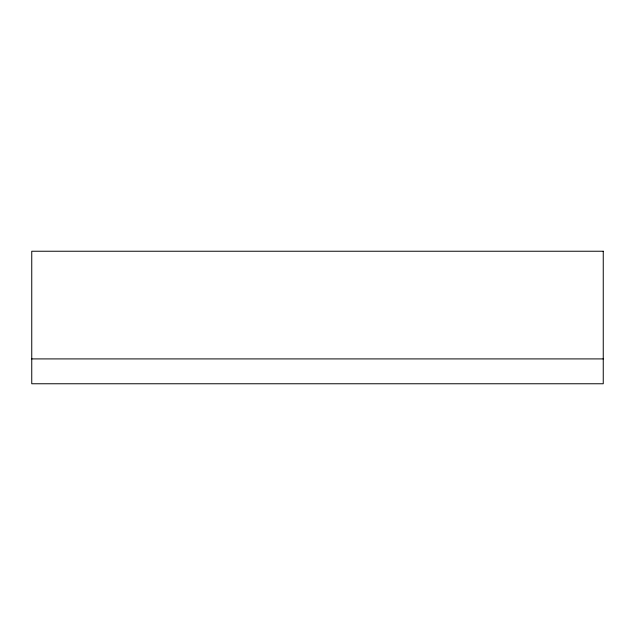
<?xml version="1.0" encoding="UTF-8"?>
<svg xmlns="http://www.w3.org/2000/svg" width="635" height="635" viewBox="0 0 635 635"><rect width="100%" height="100%" fill="white"/><g stroke="black" fill="none" stroke-linecap="round" stroke-linejoin="round"><path stroke-width="0.95" d="M31.75 358.91L603.25 358.91M603.25 251.238L31.75 251.238L31.75 383.762L603.25 383.762L603.25 251.238"/></g></svg>
